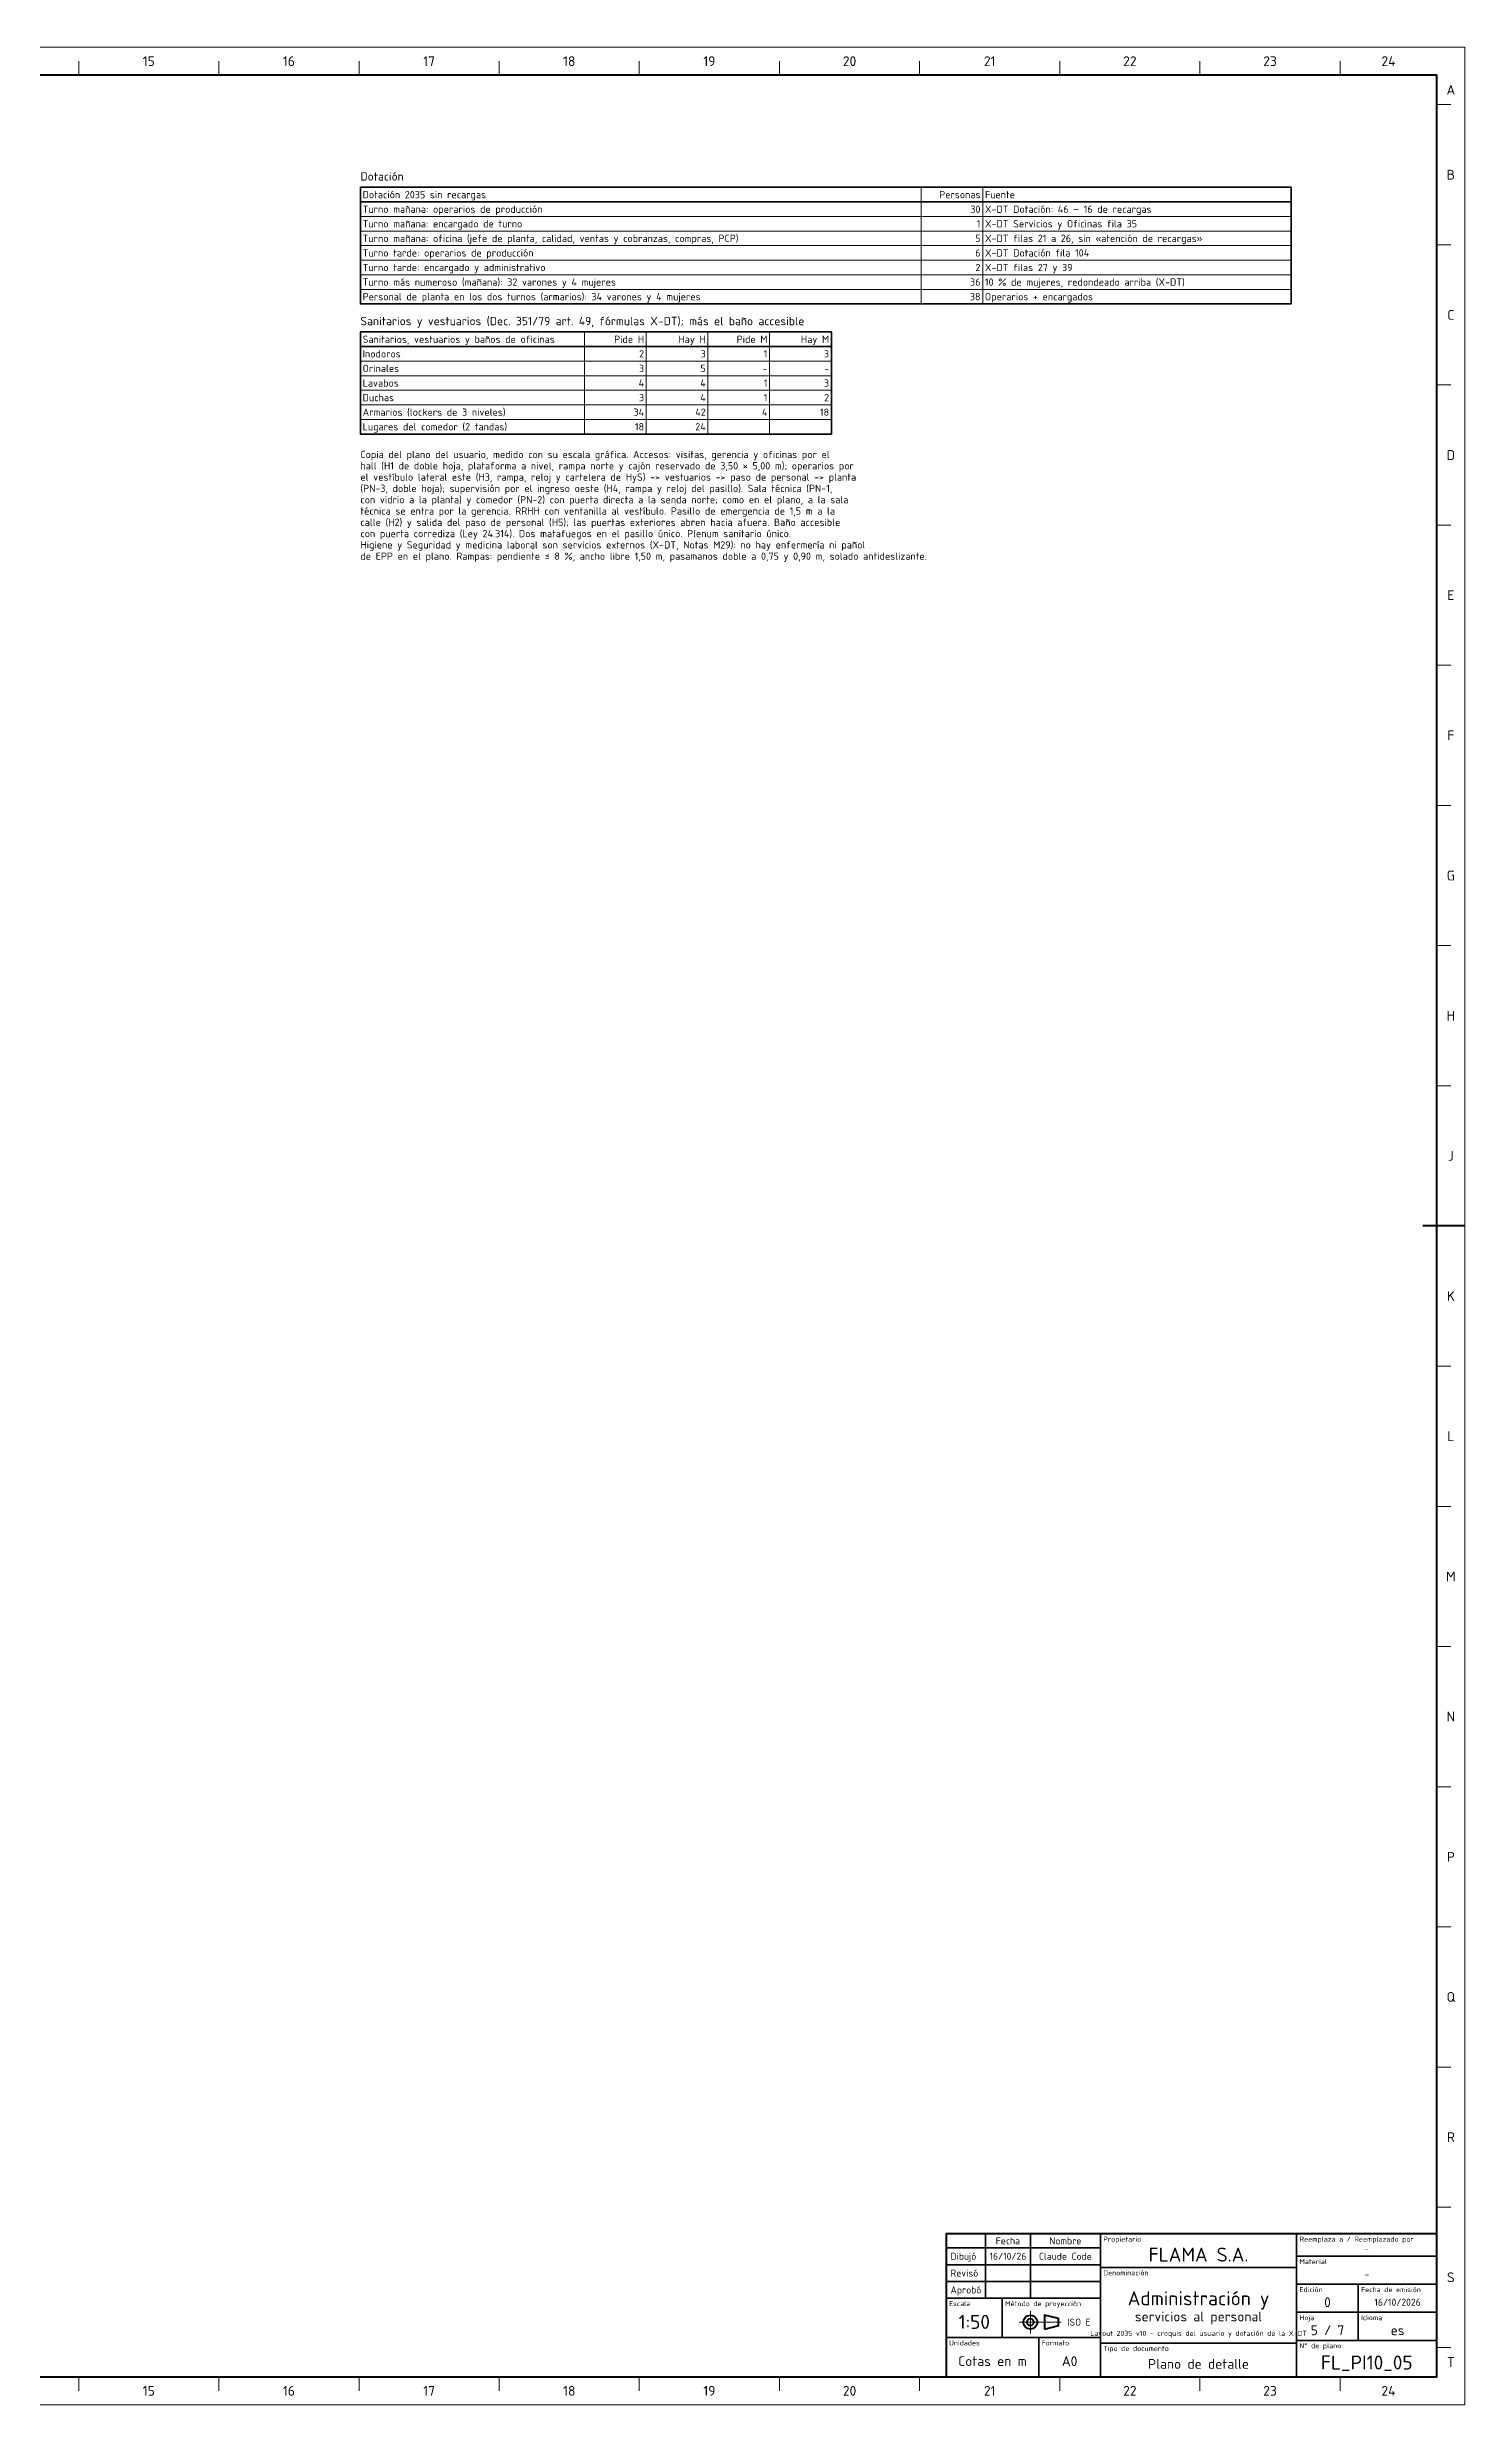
# Model space of a CAD drawing. Header units: millimetres. Extents: x 0 to 1189, y 0 to 841.
# Drawn here: x 683 to 1189, y 0 to 841 of the extents above; entities that cross this region are included whole.
import ezdxf
from ezdxf.enums import TextEntityAlignment as Align

# ---------------------------------------------------------------- set-up
doc = ezdxf.new("R2010")
doc.units = ezdxf.units.MM
doc.linetypes.add('IRAM-F-TRAZO-PUNTO', pattern=[20, 15, -2, 1, -2])
for name, color, linetype, lineweight in [('01-VISIBLE', 7, 'CONTINUOUS', 70), ('03-EJE', 1, 'IRAM-F-TRAZO-PUNTO', 18), ('06-TEXTO', 7, 'CONTINUOUS', 25), ('07-RECUADRO', 7, 'CONTINUOUS', 70), ('08-FINA', 5, 'CONTINUOUS', 18), ('10-ROTULO', 7, 'CONTINUOUS', 35), ('11-TEXTO-ROTULO', 7, 'CONTINUOUS', 25), ('A-COTA', 7, 'CONTINUOUS', 18), ('A-TEXTO', 7, 'CONTINUOUS', 18)]:
    doc.layers.add(name, color=color, linetype=linetype, lineweight=lineweight)
doc.styles.add('ISO3098', font='isocpeur.ttf')

msp = doc.modelspace()

# ---------------------------------------------------------------- linework, layer by layer
at = {"layer": '01-VISIBLE'}
msp.add_lwpolyline([(1039, 27), (1044, 28.25), (1044, 30.75), (1039, 32)], close=True, dxfattribs=at)
for radius in [2.5, 1.25]:
    msp.add_circle((1034, 29.5), radius, dxfattribs=at)
at = {"layer": '03-EJE'}
for p, q in [((1030, 29.5), (1045.5, 29.5)), ((1034, 25.5), (1034, 33.5))]:
    msp.add_line(p, q, dxfattribs=at)
at = {"layer": '07-RECUADRO'}
msp.add_line((1189, 420.5), (1174, 420.5), dxfattribs=at)
for points in [[(25, 10), (1179, 10), (1179, 831), (25, 831)], [(1004, 10), (1179, 10), (1179, 61), (1004, 61)]]:
    msp.add_lwpolyline(points, close=True, dxfattribs=at)
at = {"layer": '08-FINA'}
for p, q in [((694.5, 831), (694.5, 836)), ((744.5, 831), (744.5, 836)), ((794.5, 831), (794.5, 836)), ((844.5, 831), (844.5, 836)), ((894.5, 831), (894.5, 836)), ((944.5, 831), (944.5, 836)), ((994.5, 831), (994.5, 836)), ((1044.5, 831), (1044.5, 836)), ((1094.5, 831), (1094.5, 836)), ((1144.5, 831), (1144.5, 836)), ((1179, 820.5), (1184, 820.5)), ((1179, 770.5), (1184, 770.5)), ((1179, 720.5), (1184, 720.5)), ((1179, 670.5), (1184, 670.5)), ((1179, 620.5), (1184, 620.5)), ((1179, 570.5), (1184, 570.5)), ((1179, 520.5), (1184, 520.5)), ((1179, 470.5), (1184, 470.5)), ((1179, 370.5), (1184, 370.5)), ((1179, 320.5), (1184, 320.5)), ((1179, 270.5), (1184, 270.5)), ((1179, 220.5), (1184, 220.5)), ((1179, 170.5), (1184, 170.5)), ((1179, 120.5), (1184, 120.5)), ((1179, 70.5), (1184, 70.5)), ((1179, 20.5), (1184, 20.5)), ((694.5, 10), (694.5, 5)), ((744.5, 10), (744.5, 5)), ((794.5, 10), (794.5, 5)), ((844.5, 10), (844.5, 5)), ((894.5, 10), (894.5, 5)), ((944.5, 10), (944.5, 5)), ((994.5, 10), (994.5, 5)), ((1044.5, 10), (1044.5, 5)), ((1094.5, 10), (1094.5, 5)), ((1144.5, 10), (1144.5, 5))]:
    msp.add_line(p, q, dxfattribs=at)
msp.add_lwpolyline([(0, 0), (1189, 0), (1189, 841), (0, 841)], close=True, dxfattribs=at)
at = {"layer": '10-ROTULO'}
for points in [[(1004, 56), (1018, 56), (1018, 61), (1004, 61)], [(1018, 56), (1034, 56), (1034, 61), (1018, 61)], [(1034, 56), (1059, 56), (1059, 61), (1034, 61)], [(1059, 49), (1129, 49), (1129, 61), (1059, 61)], [(1129, 53), (1179, 53), (1179, 61), (1129, 61)], [(1004, 50), (1018, 50), (1018, 56), (1004, 56)], [(1018, 50), (1034, 50), (1034, 56), (1018, 56)], [(1034, 50), (1059, 50), (1059, 56), (1034, 56)], [(1129, 43), (1179, 43), (1179, 53), (1129, 53)], [(1004, 44), (1018, 44), (1018, 50), (1004, 50)], [(1004, 38), (1018, 38), (1018, 44), (1004, 44)], [(1018, 44), (1034, 44), (1034, 50), (1018, 50)], [(1018, 38), (1034, 38), (1034, 44), (1018, 44)], [(1034, 44), (1059, 44), (1059, 50), (1034, 50)], [(1034, 38), (1059, 38), (1059, 44), (1034, 44)], [(1059, 22), (1129, 22), (1129, 49), (1059, 49)], [(1129, 33), (1151, 33), (1151, 43), (1129, 43)], [(1151, 33), (1179, 33), (1179, 43), (1151, 43)], [(1004, 24), (1024, 24), (1024, 38), (1004, 38)], [(1024, 24), (1059, 24), (1059, 38), (1024, 38)], [(1129, 23), (1151, 23), (1151, 33), (1129, 33)], [(1151, 23), (1179, 23), (1179, 33), (1151, 33)], [(1004, 10), (1037, 10), (1037, 24), (1004, 24)], [(1037, 10), (1059, 10), (1059, 24), (1037, 24)], [(1059, 10), (1129, 10), (1129, 22), (1059, 22)], [(1129, 10), (1179, 10), (1179, 23), (1129, 23)]]:
    msp.add_lwpolyline(points, close=True, dxfattribs=at)
at = {"layer": 'A-COTA', "lineweight": 13}
for p, q in [((995, 791), (995, 749.4)), ((1017, 791), (1017, 749.4)), ((795, 780.6), (1127, 780.6)), ((795, 775.4), (1127, 775.4)), ((795, 770.2), (1127, 770.2)), ((795, 765), (1127, 765)), ((795, 759.8), (1127, 759.8)), ((795, 754.6), (1127, 754.6)), ((875, 739.4), (875, 703)), ((897, 739.4), (897, 703)), ((919, 739.4), (919, 703)), ((941, 739.4), (941, 703)), ((795, 729), (963, 729)), ((795, 723.8), (963, 723.8)), ((795, 718.6), (963, 718.6)), ((795, 713.4), (963, 713.4)), ((795, 708.2), (963, 708.2))]:
    msp.add_line(p, q, dxfattribs=at)
at = {"layer": 'A-COTA', "lineweight": 35}
for p, q in [((795, 785.8), (1127, 785.8)), ((795, 734.2), (963, 734.2))]:
    msp.add_line(p, q, dxfattribs=at)
for points in [[(795, 791), (1127, 791), (1127, 749.4), (795, 749.4)], [(795, 739.4), (963, 739.4), (963, 703), (795, 703)]]:
    msp.add_lwpolyline(points, close=True, dxfattribs=at)

# ---------------------------------------------------------------- texts
at = {"layer": '06-TEXTO', "style": 'ISO3098'}
for s, p in [('15', (719.5, 836)), ('16', (769.5, 836)), ('17', (819.5, 836)), ('18', (869.5, 836)), ('19', (919.5, 836)), ('20', (969.5, 836)), ('21', (1019.5, 836)), ('22', (1069.5, 836)), ('23', (1119.5, 836)), ('24', (1161.75, 836)), ('A', (1184, 825.75)), ('B', (1184, 795.5)), ('C', (1184, 745.5)), ('D', (1184, 695.5)), ('E', (1184, 645.5)), ('F', (1184, 595.5)), ('G', (1184, 545.5)), ('H', (1184, 495.5)), ('J', (1184, 445.5)), ('K', (1184, 395.5)), ('L', (1184, 345.5)), ('M', (1184, 295.5)), ('N', (1184, 245.5)), ('P', (1184, 195.5)), ('Q', (1184, 145.5)), ('R', (1184, 95.5)), ('S', (1184, 45.5)), ('T', (1184, 15.25)), ('15', (719.5, 5)), ('16', (769.5, 5)), ('17', (819.5, 5)), ('18', (869.5, 5)), ('19', (919.5, 5)), ('20', (969.5, 5)), ('21', (1019.5, 5)), ('22', (1069.5, 5)), ('23', (1119.5, 5)), ('24', (1161.75, 5))]:
    msp.add_text(s, height=3.5, dxfattribs=at).set_placement(p, align=Align.MIDDLE_CENTER)
at = {"layer": '11-TEXTO-ROTULO', "style": 'ISO3098'}
for s, height, p in [('Fecha', 2.5, (1026, 58.5)), ('Nombre', 2.5, (1046.5, 58.5)), ('16/10/26', 2.5, (1026, 53)), ('Claude Code', 2.5, (1046.5, 53)), ('FLAMA S.A.', 5, (1094, 53.6)), ('-', 1.8, (1154, 55.6)), ('-', 2.5, (1154, 46.6)), ('Administración y', 5, (1094, 38)), ('0', 3.5, (1140, 36.6)), ('16/10/2026', 2.5, (1165, 36.6)), ('1:50', 5, (1014, 29.6)), ('Layout 2035 v10 - croquis del usuario y dotación de la X-DT', 1.8, (1094, 25.5)), ('servicios al personal', 3.5, (1094, 31.5)), ('5 / 7', 3.5, (1140, 26.6)), ('es', 3.5, (1165, 26.6)), ('Cotas en m', 3.5, (1020.5, 15.6)), ('A0', 3.5, (1048, 15.6)), ('FL_PI10_05', 5, (1154, 15.1)), ('Plano de detalle', 3.5, (1094, 14.6))]:
    msp.add_text(s, height=height, dxfattribs=at).set_placement(p, align=Align.MIDDLE_CENTER)
for s, p in [('Propietario', (1060, 60)), ('Reemplaza a / Reemplazado por', (1130, 60)), ('Material', (1130, 52)), ('Denominación', (1060, 48)), ('Escala', (1005, 37)), ('Método de proyección', (1025, 37)), ('Edición', (1130, 42)), ('Fecha de emisión', (1152, 42)), ('Hoja', (1130, 32)), ('Idioma', (1152, 32)), ('Unidades', (1005, 23)), ('Formato', (1038, 23)), ('Tipo de documento', (1060, 21)), ('N° de plano', (1130, 22))]:
    msp.add_text(s, height=1.8, dxfattribs=at).set_placement(p, align=Align.TOP_LEFT)
for s, p in [('Dibujó', (1005.5, 53)), ('Aprobó', (1005.5, 41)), ('Revisó', (1005.5, 47))]:
    msp.add_text(s, height=2.5, dxfattribs=at).set_placement(p, align=Align.MIDDLE_LEFT)
msp.add_text('ISO E', height=2.5, dxfattribs=at).set_placement((1055.5, 29.5), align=Align.MIDDLE_RIGHT)
at = {"layer": 'A-TEXTO', "style": 'ISO3098'}
for s, p in [('Dotación', (795, 792.5)), ('Sanitarios y vestuarios (Dec. 351/79 art. 49, fórmulas X-DT); más el baño accesible', (795, 740.9))]:
    msp.add_text(s, height=3, dxfattribs=at).set_placement(p, align=Align.BOTTOM_LEFT)
for s, p in [('Turno mañana: operarios de producción', (795.8, 783.2)), ('Dotación 2035 sin recargas', (795.8, 788.4)), ('X-DT Dotación: 46 − 16 de recargas', (1017.8, 783.2)), ('Fuente', (1017.8, 788.4)), ('Turno mañana: encargado de turno', (795.8, 778)), ('Turno mañana: oficina (jefe de planta, calidad, ventas y cobranzas, compras, PCP)', (795.8, 772.8)), ('X-DT Servicios y Oficinas fila 35', (1017.8, 778)), ('X-DT filas 21 a 26, sin «atención de recargas»', (1017.8, 772.8)), ('Turno tarde: operarios de producción', (795.8, 767.6)), ('X-DT Dotación fila 104', (1017.8, 767.6)), ('Turno tarde: encargado y administrativo', (795.8, 762.4)), ('Turno más numeroso (mañana): 32 varones y 4 mujeres', (795.8, 757.2)), ('10 % de mujeres, redondeado arriba (X-DT)', (1017.8, 757.2)), ('X-DT filas 27 y 39', (1017.8, 762.4)), ('Personal de planta en los dos turnos (armarios): 34 varones y 4 mujeres', (795.8, 752)), ('Operarios + encargados', (1017.8, 752)), ('Sanitarios, vestuarios y baños de oficinas', (795.8, 736.8)), ('Inodoros', (795.8, 731.6)), ('Orinales', (795.8, 726.4)), ('Lavabos', (795.8, 721.2)), ('Duchas', (795.8, 716)), ('Armarios (lockers de 3 niveles)', (795.8, 710.8)), ('Lugares del comedor (2 tandas)', (795.8, 705.6))]:
    msp.add_text(s, height=2.6, dxfattribs=at).set_placement(p, align=Align.MIDDLE_LEFT)
for s, p in [('Personas', (1016.2, 788.4)), ('30', (1016.2, 783.2)), ('5', (1016.2, 772.8)), ('1', (1016.2, 778)), ('6', (1016.2, 767.6)), ('36', (1016.2, 757.2)), ('2', (1016.2, 762.4)), ('38', (1016.2, 752)), ('Pide H', (896.2, 736.8)), ('2', (896.2, 731.6)), ('Hay H', (918.2, 736.8)), ('3', (918.2, 731.6)), ('Pide M', (940.2, 736.8)), ('1', (940.2, 731.6)), ('Hay M', (962.2, 736.8)), ('3', (962.2, 731.6)), ('3', (896.2, 726.4)), ('5', (918.2, 726.4)), ('-', (940.2, 726.4)), ('-', (962.2, 726.4)), ('4', (896.2, 721.2)), ('3', (896.2, 716)), ('4', (918.2, 721.2)), ('4', (918.2, 716)), ('1', (940.2, 721.2)), ('1', (940.2, 716)), ('3', (962.2, 721.2)), ('2', (962.2, 716)), ('34', (896.2, 710.8)), ('18', (896.2, 705.6)), ('42', (918.2, 710.8)), ('24', (918.2, 705.6)), ('4', (940.2, 710.8)), ('18', (962.2, 710.8))]:
    msp.add_text(s, height=2.6, dxfattribs=at).set_placement(p, align=Align.MIDDLE_RIGHT)
for s, p in [('Copia del plano del usuario, medido con su escala gráfica. Accesos: visitas, gerencia y oficinas por el', (795, 697)), ('hall (H1 de doble hoja, plataforma a nivel, rampa norte y cajón reservado de 3,50 × 5,00 m); operarios por', (795, 692.97)), ('el vestíbulo lateral este (H3, rampa, reloj y cartelera de HyS) -> vestuarios -> paso de personal -> planta', (795, 688.94)), ('(PN-3, doble hoja); supervisión por el ingreso oeste (H4, rampa y reloj del pasillo). Sala técnica (PN-1,', (795, 684.91)), ('técnica se entra por la gerencia. RRHH con ventanilla al vestíbulo. Pasillo de emergencia de 1,5 m a la', (795, 676.85)), ('con vidrio a la planta) y comedor (PN-2) con puerta directa a la senda norte; como en el plano, a la sala', (795, 680.88)), ('calle (H2) y salida del paso de personal (H5); las puertas exteriores abren hacia afuera. Baño accesible', (795, 672.82)), ('con puerta corrediza (Ley 24.314). Dos matafuegos en el pasillo único. Plenum sanitario único.', (795, 668.79)), ('Higiene y Seguridad y medicina laboral son servicios externos (X-DT, Notas M29): no hay enfermería ni pañol', (795, 664.76)), ('de EPP en el plano. Rampas: pendiente ≤ 8 %, ancho libre 1,50 m, pasamanos doble a 0,75 y 0,90 m, solado antideslizante.', (795, 660.73))]:
    msp.add_text(s, height=2.6, dxfattribs=at).set_placement(p, align=Align.TOP_LEFT)

doc.saveas('drawing.dxf')
